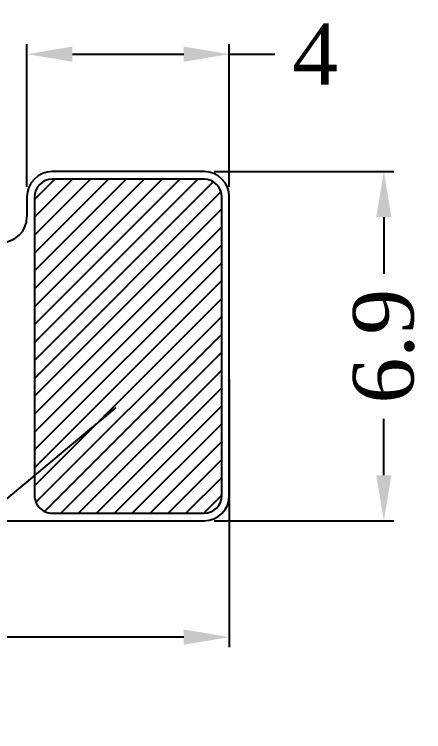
# Model space of a CAD drawing. Header units: millimetres. Extents: x 37 to 234, y -216 to -66.
# Drawn here: x 78.74 to 86.83, y -161.47 to -147.29 of the extents above; entities that cross this region are included whole.
import ezdxf

# ---------------------------------------------------------------- set-up
doc = ezdxf.new("R2010")
doc.units = ezdxf.units.MM
doc.layers.add('dim', color=1, linetype='Continuous', lineweight=9)
doc.layers.add('FPC', color=33, linetype='Continuous')
doc.styles.add('ZIF', font='romans.shx', dxfattribs={"width": 0.8, "bigfont": 'gbcbig.shx'})
doc.styles.add('样式 2', font='times.ttf')
doc.dimstyles.new('ISO-25$0', dxfattribs={"dimtxt": 1.2, "dimasz": 0.9, "dimexe": 0.2, "dimexo": 0.2, "dimgap": 0.4, "dimtad": 0, "dimdsep": 46, "dimtxsty": '样式 2', "dimcen": 2.5, "dimclrt": 2, "dimadec": 0, "dimazin": 0, "dimtp": 1.2, "dimtm": 1.2, "dimtfac": 1, "dimtmove": 0, "dimatfit": 3, "dimfxl": 0, "dimtolj": 1, "dimarcsym": 0})
doc.dimstyles.new('ZIF', dxfattribs={"dimtxt": 1, "dimasz": 0.3, "dimexe": 0.05, "dimexo": 0.05, "dimgap": 0.1, "dimtad": 0, "dimrnd": 0.0005, "dimzin": 9, "dimdsep": 46, "dimtxsty": 'ZIF', "dimcen": 0.5, "dimadec": 0, "dimazin": 0, "dimtfac": 1, "dimtmove": 0, "dimatfit": 0, "dimfxl": 0, "dimtolj": 1, "dimtzin": 1, "dimarcsym": 0})

# ---------------------------------------------------------------- blocks, each defined once
blk = doc.blocks.new('*D358')
at = {"color": 0, "lineweight": -2}
for p, q in [((54.296, -154.5), (54.296, -159.799)), ((82.987, -154.5), (82.987, -159.799)), ((55.196, -159.599), (64.747, -159.599)), ((82.087, -159.599), (72.536, -159.599))]:
    blk.add_line(p, q, dxfattribs=at)
at = {"color": 0}
for points in [[(55.196, -159.449), (55.196, -159.749), (54.296, -159.599)], [(82.087, -159.449), (82.087, -159.749), (82.987, -159.599)]]:
    blk.add_solid(points, dxfattribs=at)
at = {"layer": 'Defpoints', "color": 0}
for p in [(54.296, -154.3), (82.987, -154.3), (82.987, -159.599)]:
    blk.add_point(p, dxfattribs=at)
at = {"color": 2, "insert": (68.642, -159.599), "char_height": 1.2, "attachment_point": 5, "style": '样式 2'}
blk.add_mtext('\\A1;28.69%%P0.3', dxfattribs=at)
blk = doc.blocks.new('*D359')
at = {"color": 0, "lineweight": -2}
for p, q in [((78.987, -150.7), (78.987, -147.879)), ((82.987, -150.7), (82.987, -147.879)), ((79.887, -148.079), (82.087, -148.079)), ((82.987, -148.079), (83.887, -148.079))]:
    blk.add_line(p, q, dxfattribs=at)
at = {"color": 0}
for points in [[(79.887, -147.929), (79.887, -148.229), (78.987, -148.079)], [(82.087, -147.929), (82.087, -148.229), (82.987, -148.079)]]:
    blk.add_solid(points, dxfattribs=at)
at = {"layer": 'Defpoints', "color": 0}
for p in [(82.987, -148.079), (78.987, -150.9), (82.987, -150.9)]:
    blk.add_point(p, dxfattribs=at)
at = {"color": 2, "insert": (84.686, -148.079), "char_height": 1.2, "attachment_point": 5, "style": '样式 2'}
blk.add_mtext('\\A1;4', dxfattribs=at)
blk = doc.blocks.new('*D360')
at = {"color": 0, "lineweight": -2}
for p, q in [((82.687, -150.4), (86.242, -150.4)), ((86.042, -151.3), (86.042, -152.419)), ((86.042, -156.4), (86.042, -155.282)), ((82.687, -157.3), (86.242, -157.3))]:
    blk.add_line(p, q, dxfattribs=at)
at = {"color": 0}
for points in [[(85.892, -151.3), (86.192, -151.3), (86.042, -150.4)], [(85.892, -156.4), (86.192, -156.4), (86.042, -157.3)]]:
    blk.add_solid(points, dxfattribs=at)
at = {"layer": 'Defpoints', "color": 0}
for p in [(82.487, -150.4), (82.487, -157.3), (86.042, -157.3)]:
    blk.add_point(p, dxfattribs=at)
at = {"color": 2, "insert": (86.042, -153.85), "char_height": 1.2, "attachment_point": 5, "rotation": 90, "style": '样式 2'}
blk.add_mtext('\\A1;6.9', dxfattribs=at)

msp = doc.modelspace()

# ---------------------------------------------------------------- hatches: boundary and pattern name
at = {"layer": 'FPC'}
h = msp.add_hatch(dxfattribs=at)
h.set_pattern_fill('ANSI31', color=6, scale=2, style=0)
h.set_pattern_definition([(45, (-3510.4686, -794.0414), (-0.176776695, 0.176776695), [])])
edge = h.paths.add_edge_path()
edge.add_arc((82.48734, -150.90026), 0.35, 0, 90)
edge.add_line((82.48734, -150.55026), (79.48734, -150.55026))
edge.add_arc((79.48734, -150.90026), 0.35, 90, 180)
edge.add_line((79.13734, -150.90026), (79.13734, -156.80026))
edge.add_arc((79.48734, -156.80026), 0.35, 180, 270.000012)
edge.add_line((79.48734, -157.15026), (82.48734, -157.15026))
edge.add_arc((82.48734, -156.80026), 0.35, 269.999997, 359.999997)
edge.add_line((82.83734, -156.80026), (82.83734, -150.90026))

# ---------------------------------------------------------------- linework, layer by layer
for p, q in [((82.48734, -150.40026), (79.48734, -150.40026)), ((78.98734, -150.90026), (78.98734, -151.29607)), ((82.98734, -156.80026), (82.98734, -150.90026)), ((57.29619, -157.30027), (82.48734, -157.30026))]:
    msp.add_line(p, q, dxfattribs=at)
at = {"layer": 'FPC', "color": 6}
msp.add_lwpolyline([(82.83734, -150.90026, 0.41421356), (82.48734, -150.55026), (79.48734, -150.55026, 0.41421356), (79.13734, -150.90026), (79.13734, -156.80026, 0.41421362), (79.48734, -157.15026), (82.48734, -157.15026, 0.41421356), (82.83734, -156.80026)], format="xyb", close=True, dxfattribs=at)
at = {"layer": 'FPC'}
for centre, start, end in [((79.48734, -150.90026), 90, 180), ((82.48734, -150.90026), 0, 90), ((78.48734, -151.29607), 270, 0), ((82.48734, -156.80026), 270, 0)]:
    msp.add_arc(centre, 0.5, start, end, dxfattribs=at)

# ---------------------------------------------------------------- dimensions: what is measured, and where the dimension line sits
dim = msp.add_linear_dim(base=(82.98734, -148.07934), p1=(78.98734, -150.90026), p2=(82.98734, -150.90026), dimstyle='ISO-25$0', override={"dimfxl": 0.8, "dimarcsym": 1})
dim.commit()
dim.dimension.update_dxf_attribs({"geometry": '*D359', "text_midpoint": (84.68575, -148.07934)})
dim = msp.add_linear_dim(base=(86.04171, -157.30026), p1=(82.48734, -150.40026), p2=(82.48734, -157.30026), angle=90, dimstyle='ISO-25$0', override={"dimfxl": 0.8, "dimarcsym": 1})
dim.commit()
dim.dimension.update_dxf_attribs({"geometry": '*D360', "text_midpoint": (86.04171, -153.85026)})
dim = msp.add_linear_dim(base=(82.98734, -159.59884), p1=(54.29619, -154.30027), p2=(82.98734, -154.30027), text='<>%%P0.3', dimstyle='ISO-25$0', override={"dimfxl": 0.8, "dimarcsym": 1})
dim.commit()
dim.dimension.update_dxf_attribs({"geometry": '*D358', "text_midpoint": (68.64177, -159.59884)})

# ---------------------------------------------------------------- leaders
at = {"layer": 'dim'}
msp.add_leader([(80.74375, -155.06026), (73.06738, -161.4671)], dimstyle='ZIF', override={"dimtxt": 0.8, "dimtp": 0.1, "dimtm": 0.1}, dxfattribs=at)

doc.saveas('drawing.dxf')
